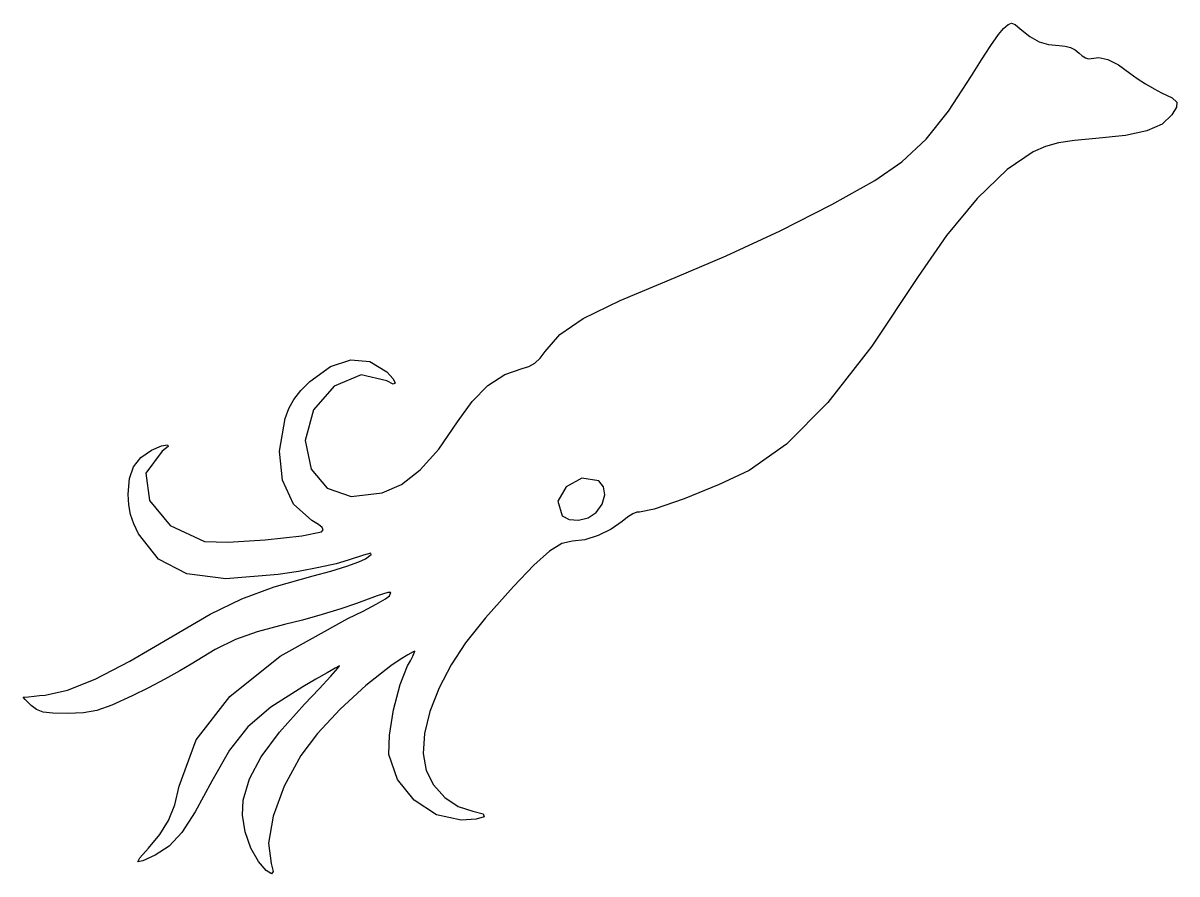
# Model space of a CAD drawing. Extents: x 2.8 to 74.2, y -0.5 to 52.2.
import ezdxf

# ---------------------------------------------------------------- set-up
doc = ezdxf.new("R2010")
doc.units = 0
doc.layers.get('0').update_dxf_attribs({"linetype": 'CONTINUOUS'})

msp = doc.modelspace()

# ---------------------------------------------------------------- linework, layer by layer
at = {"color": 7}
for points in [[(17.3424, 0.257458), (16.862876, 1.094789), (16.521157, 2.104941), (16.352573, 3.145909), (16.392457, 4.075687), (16.789346, 5.386364), (17.521577, 6.759001), (18.640358, 8.27347), (20.196898, 10.009645), (21.109836, 10.973938), (21.821399, 11.744998), (22.260711, 12.244573), (22.356898, 12.394414), (22.104693, 12.253654), (21.595411, 11.961988), (20.903053, 11.562011), (20.10162, 11.096317), (18.116602, 9.837422), (16.683439, 8.618287), (15.547141, 7.174663), (14.45272, 5.242301), (13.42914, 3.340586), (12.591815, 2.06041), (11.80583, 1.226031), (10.93627, 0.661707), (10.17997, 0.302875), (9.870078, 0.243288), (9.989652, 0.50054), (10.521747, 1.092231), (11.24195, 1.939625), (11.771646, 2.806732), (12.152711, 3.778083), (12.42702, 4.938205), (13.480462, 7.810745), (15.56177, 10.487303), (18.687312, 12.984147), (22.873462, 15.31754), (23.831969, 15.789887), (24.64058, 16.215006), (25.214172, 16.546314), (25.467626, 16.737229), (25.550936, 16.928455), (25.353103, 16.940147), (24.698428, 16.731761), (23.411209, 16.262761), (22.447538, 15.933332), (21.286206, 15.57562), (20.07342, 15.232768), (18.955385, 14.947919), (17.272737, 14.508481), (15.931438, 14.031814), (14.657012, 13.401785), (13.17498, 12.502268), (12.468868, 12.079781), (11.546195, 11.569079), (10.526576, 11.034532), (9.529619, 10.540508), (8.250578, 9.953421), (7.328232, 9.621893), (6.50022, 9.474076), (5.504183, 9.438121), (4.603972, 9.454761), (4.001223, 9.527761), (3.590477, 9.680613), (3.266274, 9.936807), (3.139975, 10.06295), (3.013676, 10.189094), (2.887377, 10.315237), (2.761078, 10.441381), (3.101814, 10.476548), (3.44255, 10.511716), (3.783286, 10.546883), (4.124022, 10.582051), (5.50999, 10.885951), (7.230146, 11.56877), (9.379393, 12.674368), (12.052635, 14.246611), (14.350497, 15.59067), (16.313363, 16.551592), (18.316208, 17.290059), (20.734002, 17.966756), (21.832663, 18.264556), (22.810975, 18.563487), (23.562415, 18.828797), (23.980458, 19.02574), (24.323929, 19.289518), (24.298474, 19.36567), (23.844758, 19.249204), (22.903444, 18.935128), (22.149351, 18.723451), (21.078267, 18.485007), (19.832851, 18.249013), (18.555761, 18.044688), (15.32856, 17.784563), (12.911461, 18.090357), (11.154975, 19.005812), (9.909614, 20.574675), (9.615985, 21.183587), (9.420128, 21.766981), (9.310835, 22.368381), (9.276898, 23.031308), (9.353206, 23.992339), (9.600606, 24.73153), (10.046815, 25.301185), (10.719548, 25.753602), (11.33649, 26.021455), (11.710409, 26.095968), (11.755266, 25.984696), (11.385032, 25.695189), (10.364605, 24.327552), (10.599297, 22.646592), (11.883086, 21.091381), (14.009951, 20.100993), (15.436589, 20.066748), (17.765072, 20.206498), (20.024163, 20.44101), (21.242627, 20.691051), (21.343651, 20.811136), (21.284521, 20.960926), (21.054082, 21.153614), (20.64118, 21.402392), (19.509621, 22.420765), (18.836295, 23.896747), (18.654182, 25.703764), (18.996265, 27.71524), (19.225913, 28.337285), (19.538513, 28.900041), (19.963138, 29.447282), (20.528861, 30.022783), (21.801827, 30.948178), (23.059319, 31.359708), (24.24359, 31.250232), (25.296896, 30.612605), (25.689203, 30.183565), (25.821532, 29.909638), (25.693193, 29.8487), (25.303496, 30.058624), (23.700202, 30.426007), (22.040834, 29.724826), (20.74775, 28.264318), (20.243307, 26.353718), (20.612799, 24.576072), (21.594339, 23.397577), (23.090537, 22.884717), (25.004, 23.103972), (26.204053, 23.635649), (27.36554, 24.531973), (28.511942, 25.815116), (29.66674, 27.507254), (30.575048, 28.779132), (31.559705, 29.764471), (32.603117, 30.448787), (33.687691, 30.817597), (34.100393, 30.938256), (34.459613, 31.144201), (34.789046, 31.453146), (35.112383, 31.882807), (36.022759, 32.926389), (37.466276, 33.922359), (39.743797, 35.041753), (43.156183, 36.455608), (46.310752, 37.792036), (49.665658, 39.357032), (52.85794, 40.974185), (55.524633, 42.467083), (57.213414, 43.635663), (58.701266, 45.026227), (60.098512, 46.758178), (61.515476, 48.950917), (62.129344, 49.953003), (62.707753, 50.842137), (63.185651, 51.521713), (63.497988, 51.895122), (63.795485, 52.146859), (64.006326, 52.227187), (64.223353, 52.133126), (64.539408, 51.861697), (65.127467, 51.391077), (65.703238, 51.071617), (66.298223, 50.889832), (66.943923, 50.832234), (67.313783, 50.799942), (67.655217, 50.707471), (67.950587, 50.561428), (68.182248, 50.36842), (68.371895, 50.198563), (68.577975, 50.078949), (68.775625, 50.020542), (68.93998, 50.034303), (69.409574, 50.095314), (69.97418, 49.960936), (70.620959, 49.636035), (71.33707, 49.125479), (71.782473, 48.795094), (72.300448, 48.455576), (72.826691, 48.146846), (73.296895, 47.908825), (73.955421, 47.587705), (74.246425, 47.325021), (74.219822, 47.012104), (73.92553, 46.540284), (73.325779, 45.9699), (72.39244, 45.550693), (71.050622, 45.259273), (69.225438, 45.07225), (67.895657, 44.957716), (66.904986, 44.804464), (66.104443, 44.581171), (65.34505, 44.256521), (63.729848, 43.143937), (61.876418, 41.345976), (59.975691, 39.069841), (58.218595, 36.522736), (55.341159, 32.198056), (52.60909, 28.72082), (50.062413, 26.136982), (47.741155, 24.492501), (45.882823, 23.620582), (43.712227, 22.74071), (41.859242, 22.092154), (40.953744, 21.914183), (40.791028, 21.917183), (40.533647, 21.810671), (40.216955, 21.613335), (39.876305, 21.343887), (39.197902, 20.861393), (38.399817, 20.471446), (37.572144, 20.210135), (36.804977, 20.113551), (36.149023, 19.970566), (35.377615, 19.500973), (34.403174, 18.637915), (33.138123, 17.314531), (31.407062, 15.363919), (30.174704, 13.817513), (29.27411, 12.447019), (28.53834, 11.024139), (27.966362, 9.565348), (27.635736, 8.191912), (27.554678, 6.955916), (27.731405, 5.909451), (28.188772, 5.009082), (28.882721, 4.235739), (29.724859, 3.666671), (30.626792, 3.379128), (31.271399, 3.222106), (31.319789, 3.044664), (30.840954, 2.898643), (29.903881, 2.835883), (28.371773, 3.166234), (26.996276, 4.060549), (25.954705, 5.358034), (25.424375, 6.897895), (25.452523, 8.08765), (25.710939, 9.6682), (26.114661, 11.235607), (26.578725, 12.385927), (26.756624, 12.70371), (26.902307, 12.982215), (27.000743, 13.191409), (27.036893, 13.301257), (26.919809, 13.266779), (26.601017, 13.083013), (26.129207, 12.779939), (25.553063, 12.387536), (23.988999, 11.16343), (22.407812, 9.700371), (21.003888, 8.191861), (19.971609, 6.831401), (18.939641, 4.930351), (18.257409, 3.065674), (17.97209, 1.409062), (18.130858, 0.132207), (18.25733, -0.363806), (18.142131, -0.504151), (17.824181, -0.29501)], [(38.268667, 21.88982), (38.643935, 22.41945), (38.799665, 22.984144), (38.728903, 23.495757), (38.424682, 23.866146), (37.379743, 24.021796), (36.414486, 23.483853), (35.887324, 22.594974), (36.15667, 21.69782), (36.599145, 21.46538), (37.179345, 21.427235), (37.776208, 21.572384)]]:
    msp.add_lwpolyline(points, close=True, dxfattribs=at)

doc.saveas('drawing.dxf')
